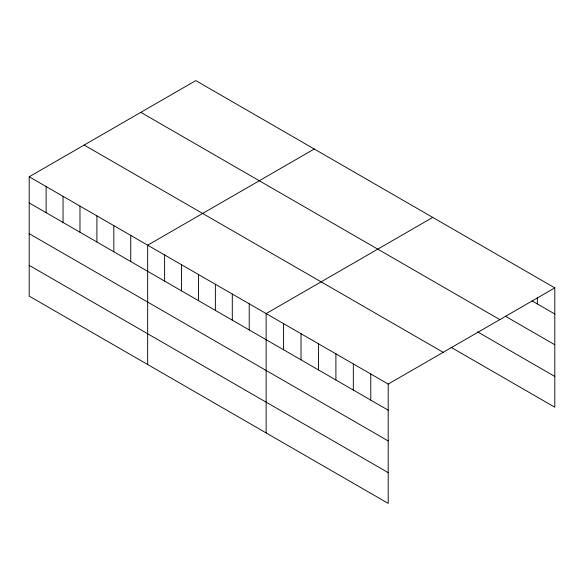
<?xml version="1.0" encoding="UTF-8"?>
<svg xmlns="http://www.w3.org/2000/svg" width="584" height="584" viewBox="0 0 584 584"><rect width="100%" height="100%" fill="white"/><g stroke="black" fill="none" stroke-linecap="round" stroke-linejoin="round"><path stroke-width="0.88" d="M29.2 176.784L388.207 384.06L388.207 503.393L29.2 296.124L29.2 176.784L195.793 80.607L554.8 287.875L554.8 407.216L450.936 347.246M314.265 149.008L147.672 245.185L147.672 364.518M432.737 217.409L266.143 313.586L266.143 432.919M388.207 384.06L554.8 287.875M532.053 300.877L554.8 314.01M505.518 316.316L554.8 344.764M140.817 112.347L499.824 319.616M477.471 331.807L554.8 376.454M84.176 145.051L443.183 352.32M29.2 202.918L388.207 410.187M29.2 233.673L388.207 440.942M29.2 265.362L388.207 472.639M537.36 297.636L537.36 303.935M370.774 373.994L370.774 400.12M353.335 363.927L353.335 390.054M335.895 353.853L335.895 379.987M318.455 343.786L318.455 369.92M301.023 333.719L301.023 359.846M283.583 323.653L283.583 349.779M249.222 303.811L249.222 329.945M232.293 294.044L232.293 320.171M215.372 284.269L215.372 310.403M198.451 274.502L198.451 300.629M181.522 264.727L181.522 290.861M164.6 254.96L164.6 281.087M130.75 235.418L130.75 261.544M113.822 225.643L113.822 251.77M96.9 215.876L96.9 242.002M79.971 206.101L79.971 232.228M63.05 196.326L63.05 222.46M46.121 186.559L46.121 212.686"/></g></svg>
